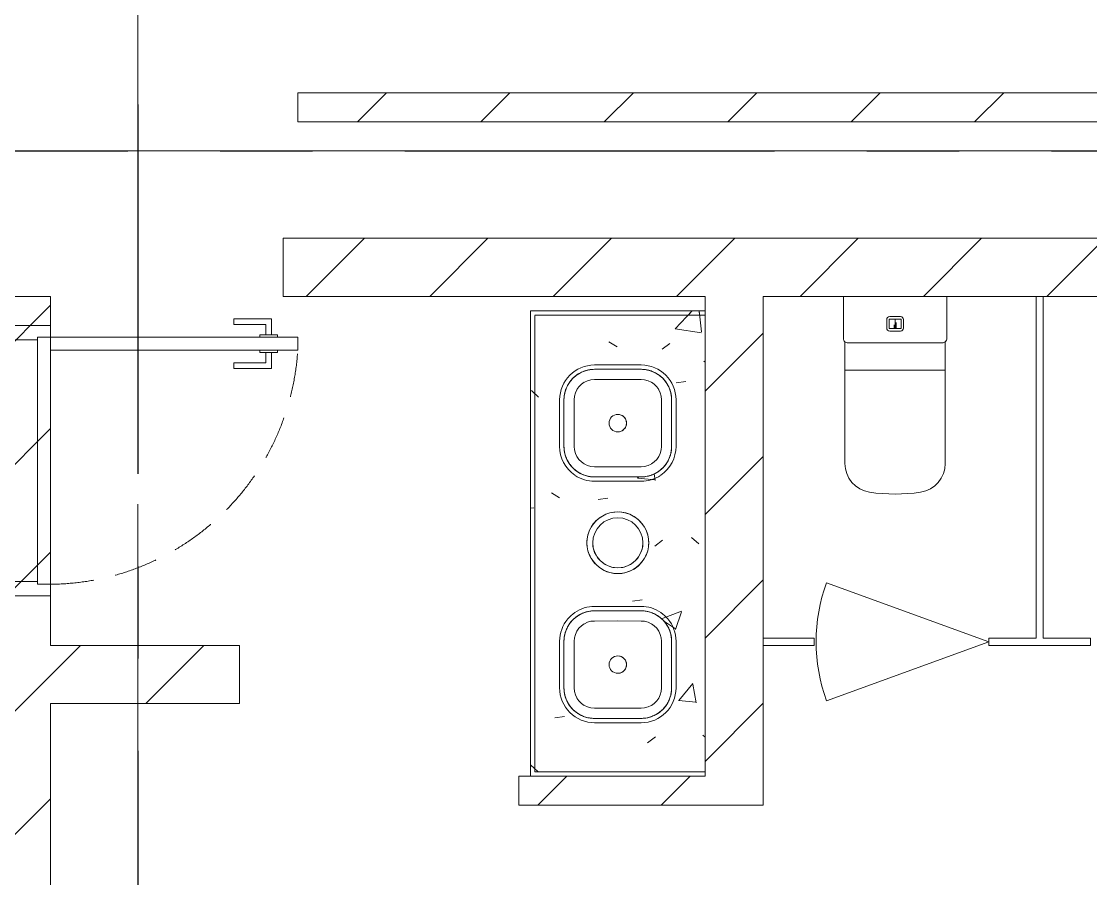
# Model space of a CAD drawing. Header units: millimetres. Extents: x -4000 to 187956, y -58990 to 162485.
# Drawn here: x 160100 to 163775, y 2948 to 5895 of the extents above; entities that cross this region are included whole.
import ezdxf

# ---------------------------------------------------------------- set-up
doc = ezdxf.new("R2010")
doc.units = ezdxf.units.MM
for name, pattern in [('Dash - 1_5mm', [225, 150, -75]), ('Grid Line', [2222.5, 1270, -317.5, 317.5, -317.5]), ('Grid Line 12_5mm', [2150, 1250, -300, 300, -300])]:
    doc.linetypes.add(name, pattern=pattern)
for name, color, linetype, lineweight in [('A-DOOR', 31, 'Continuous', 13), ('A-DOOR-FRAM', 31, 'Continuous', 13), ('A-WALL', 113, 'Continuous', 13), ('A-WALL-PATT', 111, 'Continuous', 13), ('P-SANR-FIXT', 6, 'Continuous', 9), ('S-GRID', 1, 'Continuous', 30)]:
    doc.layers.add(name, color=color, linetype=linetype, lineweight=lineweight)
pattern_1 = [(45, (0, 0), (-212.13203, 212.13203), [])]
pattern_2 = [(140, (4114.05, -162449.9), (63.7558, 728.7365), [76.2, -838.2]), (85, (4114.05, -162449.9), (-764.2276, -140.9716), [60.96, -670.56]), (190.451, (4119.36, -162389.16), (-700.4668, 587.77), [64.76, -712.36]), (136.184, (3910.85, -162449.9), (168.171, 1084.316), [114.3, -1257.3]), (186.636, (3924.9, -162359.5), (-989.71, 949.61), [97.14, -1068.54]), (81.184, (3910.8, -162449.9), (-989.701, 949.6206), [91.44, -1005.84]), (111, (3961.65, -162348.3), (409.0606, 606.4579), [76.2, -838.2]), (56, (3961.65, -162348.3), (-736.753, 247.2083), [60.96, -670.56]), (161.451, (3995.74, -162297.75), (-327.6855, 853.6683), [64.76, -712.36]), (127.5, (4114.05, -162449.89), (-338.2201, 12.3547), [33.528, -628.904, 33.528, -1320.292]), (127.5, (4114.05, -162449.89), (-338.2201, 12.3547), [-695.96, -647.192, 33.528, -639.572]), (97.5, (4114.05, -162449.9), (-400.7221, 267.2789), [33.528, -354.584, 33.528, -870.204]), (97.5, (4114.05, -162449.9), (-400.7221, 267.2789), [-421.64, -613.664, 33.528, -223.012]), (57.5, (4114.05, -162676.45), (22.91534, 542.36333), [33.528, -220.472, 33.528, -1810.512]), (57.5, (4114.05, -162676.45), (22.91534, 542.36333), [-287.528, -758.952, 33.528, -1018.032]), (47.5, (4114.05, -162778.05), (-101.7071, 592.517), [33.528, -296.672, 33.528, -492.76, -746.76]), (47.5, (4114.05, -162778.05), (-101.7071, 592.517), [-856.488, 33.528, -713.232])]

# ---------------------------------------------------------------- blocks, each defined once
blk = doc.blocks.new('MP_DR_Single Swing_Miscellaneous - 2200x850_FR_SOLID CORE-V758-FFS - TANG 1')
at = {"layer": 'A-DOOR', "color": 163, "lineweight": 15}
for p, q in [((425, -100), (380, -100)), ((380, -820), (380, -880)), ((425, -880), (425, -820))]:
    blk.add_line(p, q, dxfattribs=at)
at = {"layer": 'A-DOOR', "color": 174, "lineweight": 15}
for p, q in [((380, -100), (380, -820)), ((425, -820), (425, -100)), ((380, -880), (380, -950)), ((425, -950), (425, -880)), ((380, -950), (425, -950))]:
    blk.add_line(p, q, dxfattribs=at)
at = {"layer": 'A-DOOR', "lineweight": 9}
for p, q in [((337, -730), (317, -730)), ((317, -730), (317, -860)), ((337, -840), (337, -730)), ((488, -730), (468, -730)), ((468, -730), (468, -840)), ((488, -860), (488, -730)), ((372, -840), (337, -840)), ((380, -820), (372, -820)), ((372, -820), (372, -840)), ((372, -840), (372, -860)), ((372, -860), (372, -840)), ((380, -880), (380, -820)), ((425, -820), (425, -880)), ((433, -820), (425, -820)), ((433, -840), (433, -820)), ((433, -860), (433, -840)), ((468, -840), (433, -840)), ((433, -840), (433, -860)), ((317, -860), (372, -860)), ((372, -860), (372, -880)), ((372, -880), (380, -880)), ((425, -880), (433, -880)), ((433, -880), (433, -860)), ((433, -860), (488, -860))]:
    blk.add_line(p, q, dxfattribs=at)
at = {"layer": 'A-DOOR', "linetype": 'Dash - 1_5mm', "lineweight": 9}
blk.add_arc((433.8, -92.8), 858.8, 180.4774, 266.4076, dxfattribs=at)
at = {"layer": 'A-DOOR-FRAM', "color": 91, "lineweight": 15}
for p, q in [((-465, -100), (-465, 100)), ((-465, 100), (465, 100)), ((465, 100), (465, -100)), ((380, -100), (-465, -100)), ((465, -100), (425, -100))]:
    blk.add_line(p, q, dxfattribs=at)
at = {"layer": 'A-DOOR-FRAM', "color": 81, "lineweight": 15}
for p, q in [((-465, 100), (-465, -100)), ((-415, 100), (-465, 100)), ((415, 100), (-415, 100)), ((-415, 100), (-415, -55)), ((-415, 100), (-415, -55)), ((415, -55), (415, 100)), ((415, 100), (465, 100)), ((415, -55), (415, 100)), ((465, 100), (465, -100)), ((-415, -55), (-425, -55)), ((-425, -55), (-425, -100)), ((425, -55), (-425, -55)), ((-425, -55), (-425, -100)), ((-415, -55), (415, -55)), ((425, -55), (415, -55)), ((425, -100), (425, -55)), ((425, -100), (425, -55)), ((-465, -100), (-425, -100)), ((-425, -100), (380, -100)), ((425, -100), (380, -100)), ((465, -100), (425, -100))]:
    blk.add_line(p, q, dxfattribs=at)
at = {"layer": 'A-DOOR-FRAM', "color": 71, "lineweight": 15}
blk.add_line((380, -100), (425, -100), dxfattribs=at)
blk = doc.blocks.new('PLM-ClinicSink3Basin - PLM-ClinicSink3Basin-764690-FFS - TANG 1')
at = {"layer": 'P-SANR-FIXT'}
h = blk.add_hatch(dxfattribs=at)
h.set_pattern_fill('FP_41', color=256, style=0, pattern_type=2)
h.set_pattern_definition(pattern_2)
h.paths.add_polyline_path([(814.2, 0), (799.2, 0), (799.2, -585), (-770.8, -585), (-770.8, 0), (-785.8, 0), (-785.8, -600), (814.2, -600), (814.2, -334.6)])
h = blk.add_hatch(dxfattribs=at)
h.set_pattern_fill('FP_41', color=256, style=0, pattern_type=2)
h.set_pattern_definition(pattern_2)
h.paths.add_polyline_path([(814.2, 0), (-785.8, 0), (-785.8, -600), (814.2, -600), (814.2, -334.6)])
h.paths.add_polyline_path([(615.3, -334.6), (615.3, -380), (611.7, -407.2), (601.3, -432.5), (584.6, -454.2), (562.8, -470.9), (537.5, -481.4), (510.3, -485), (350.3, -485), (323.1, -481.4), (297.8, -470.9), (276.1, -454.2), (259.4, -432.5), (248.9, -407.2), (245.3, -380), (245.3, -220), (248.9, -192.8), (259.4, -167.5), (276.1, -145.8), (297.8, -129.1), (323.1, -118.6), (350.3, -115), (510.3, -115), (537.5, -118.6), (562.8, -129.1), (584.6, -145.8), (601.3, -167.5), (611.7, -192.8), (615.3, -220)])
h.paths.add_polyline_path([(97.6, -300), (94.6, -322.3), (86, -343.1), (72.3, -361), (54.5, -374.7), (33.7, -383.3), (11.4, -386.2), (-11, -383.3), (-31.8, -374.7), (-49.6, -361), (-63.3, -343.1), (-71.9, -322.3), (-74.9, -300), (-71.9, -277.7), (-63.3, -256.9), (-49.6, -239), (-31.8, -225.3), (-11, -216.7), (11.4, -213.8), (33.7, -216.7), (54.5, -225.3), (72.3, -239), (86, -256.9), (94.6, -277.7)])
h.paths.add_polyline_path([(-215, -334.6), (-215, -380), (-218.6, -407.2), (-229.1, -432.5), (-245.8, -454.2), (-267.5, -470.9), (-292.8, -481.4), (-320, -485), (-480, -485), (-507.2, -481.4), (-532.5, -470.9), (-554.2, -454.2), (-570.9, -432.5), (-581.4, -407.2), (-585, -380), (-585, -220), (-581.4, -192.8), (-570.9, -167.5), (-554.2, -145.8), (-532.5, -129.1), (-507.2, -118.6), (-480, -115), (-320, -115), (-292.8, -118.6), (-267.5, -129.1), (-245.8, -145.8), (-229.1, -167.5), (-218.6, -192.8), (-215, -220)])
for p, q in [((-785.8, -600), (-785.8, 0)), ((-785.8, 0), (-770.8, 0)), ((-770.8, 0), (-785.8, 0)), ((-785.8, 0), (-785.8, -600)), ((814.2, 0), (-785.8, 0)), ((-785.8, 0), (-785.8, -600)), ((-785.8, -600), (-785.8, 0)), ((-785.8, 0), (814.2, 0)), ((-770.8, -3.6), (-770.8, 0)), ((-770.8, 0), (-770.8, -3.6)), ((799.2, 0), (814.2, 0)), ((814.2, 0), (799.2, 0)), ((799.2, 0), (799.2, -3.6)), ((799.2, -3.6), (799.2, 0)), ((814.2, -600), (814.2, 0)), ((814.2, -600), (814.2, 0)), ((814.2, -600), (814.2, 0)), ((814.2, 0), (814.2, -600)), ((-770.8, -5.6), (-770.8, -3.7)), ((-770.8, -3.7), (-770.8, -5.6)), ((-770.8, -585), (-770.8, -6.4)), ((-770.8, -6.4), (-770.8, -585)), ((799.2, -3.7), (799.2, -5.7)), ((799.2, -5.7), (799.2, -3.7)), ((799.2, -6.4), (799.2, -585)), ((799.2, -585), (799.2, -6.4)), ((-480, -100), (-320, -100)), ((350.3, -100), (510.3, -100)), ((-320, -115), (-480, -115)), ((-480, -115), (-320, -115)), ((-320, -115), (-480, -115)), ((-293.9, -118.3), (-298, -117.3)), ((510.3, -115), (350.3, -115)), ((350.3, -115), (510.3, -115)), ((510.3, -115), (350.3, -115)), ((-600, -380), (-600, -220)), ((-585, -220), (-585, -380)), ((-585, -380), (-585, -220)), ((-585, -220), (-585, -380)), ((-215, -380), (-215, -220)), ((-215, -220), (-215, -380)), ((-215, -380), (-215, -220)), ((-200, -220), (-200, -380)), ((230.3, -380), (230.3, -220)), ((245.3, -220), (245.3, -380)), ((245.3, -380), (245.3, -220)), ((245.3, -220), (245.3, -380)), ((615.3, -380), (615.3, -220)), ((615.3, -220), (615.3, -380)), ((615.3, -380), (615.3, -220)), ((630.3, -220), (630.3, -380)), ((-480, -485), (-320, -485)), ((-320, -485), (-480, -485)), ((-480, -485), (-320, -485)), ((-320, -500), (-480, -500)), ((350.3, -485), (510.3, -485)), ((510.3, -485), (350.3, -485)), ((350.3, -485), (510.3, -485)), ((510.3, -500), (350.3, -500)), ((-726, -585), (-769.9, -585)), ((-769.9, -585), (-726, -585)), ((798.5, -585), (-725, -585)), ((-725, -585), (798.5, -585)), ((814.2, -600), (-785.8, -600)), ((-785.8, -600), (814.2, -600)), ((-785.8, -600), (814.2, -600)), ((814.2, -600), (-785.8, -600))]:
    blk.add_line(p, q, dxfattribs=at)
at = {"layer": 'P-SANR-FIXT', "flags": 128}
for points in [[(-555.3, -146.8), (-558.2, -149.9), (-560.9, -153.1), (-563.5, -156.4), (-566, -159.8), (-568.4, -163.3), (-570.6, -166.8)], [(-542.7, -135.8), (-546, -138.4), (-549.2, -141.1), (-552.3, -143.9), (-554.2, -145.8)], [(-532.5, -129.1), (-535.8, -131), (-539.3, -133.3), (-541.7, -135.1)], [(-513, -120.3), (-517, -121.7), (-520.9, -123.3), (-524.7, -125), (-528.5, -126.9), (-532.2, -128.9)], [(-480, -115), (-484.2, -115.1), (-488.4, -115.3), (-492.6, -115.8), (-496.7, -116.3), (-500.9, -117.1), (-505, -118), (-509, -119.1), (-512.4, -120.2)], [(-298.1, -117.3), (-302.2, -116.5), (-306.3, -115.9), (-310.5, -115.4), (-314.7, -115.1), (-318.9, -115), (-320, -115)], [(-267.5, -129.1), (-270.5, -127.4), (-274.3, -125.5), (-278.1, -123.7), (-282, -122.1), (-285.9, -120.7), (-289.9, -119.4), (-292.8, -118.6)], [(-246.8, -144.7), (-249.9, -141.8), (-253.1, -139.1), (-256.4, -136.5), (-259.8, -134), (-263.3, -131.6), (-266.8, -129.4)], [(-235.8, -157.3), (-238.4, -154), (-241.1, -150.8), (-243.9, -147.7), (-245.8, -145.8)], [(275, -146.8), (272.1, -149.9), (269.4, -153.1), (266.8, -156.4), (264.3, -159.8), (262, -163.3), (259.8, -166.8)], [(287.6, -135.8), (284.3, -138.4), (281.1, -141.1), (278, -143.9), (276.1, -145.8)], [(297.8, -129.1), (294.5, -131), (291, -133.3), (288.6, -135.1)], [(317.3, -120.3), (313.3, -121.7), (309.4, -123.3), (305.6, -125), (301.8, -126.9), (298.2, -128.9)], [(350.3, -115), (346.1, -115.1), (341.9, -115.3), (337.8, -115.8), (333.6, -116.3), (329.5, -117.1), (325.4, -118), (321.3, -119.1), (317.9, -120.2)], [(536.4, -118.3), (532.3, -117.3), (528.2, -116.5), (524, -115.9), (519.8, -115.4), (515.7, -115.1), (511.5, -115), (510.3, -115)], [(562.8, -129.1), (559.8, -127.4), (556.1, -125.5), (552.3, -123.7), (548.4, -122.1), (544.4, -120.7), (540.4, -119.4), (537.5, -118.6)], [(583.5, -144.7), (580.4, -141.8), (577.2, -139.1), (573.9, -136.5), (570.5, -134), (567.1, -131.6), (563.5, -129.4)], [(594.5, -157.3), (592, -154), (589.3, -150.8), (586.4, -147.7), (584.5, -145.8)], [(-570.9, -167.5), (-572.6, -170.5), (-574.5, -174.3), (-576.3, -178.1), (-577.9, -182), (-579.3, -185.9), (-580.6, -189.9), (-581.4, -192.8)], [(-515.3, -159.6), (-525, -166.4), (-533.6, -175), (-540.5, -184.7)], [(-480, -150.3), (-492.2, -151.1), (-504, -154.2), (-514.8, -159.3)], [(-320, -150.3), (-400, -150), (-480, -150.3)], [(-285.1, -159.3), (-296, -154.2), (-307.8, -151.1), (-320, -150.3)], [(-259.6, -184.7), (-266.4, -175), (-275, -166.4), (-284.7, -159.5)], [(-229.1, -167.5), (-231, -164.2), (-233.3, -160.7), (-235.1, -158.3)], [(-220.3, -187), (-221.7, -183), (-223.3, -179.1), (-225, -175.3), (-226.9, -171.5), (-228.9, -167.8)], [(259.4, -167.5), (257.7, -170.5), (255.8, -174.3), (254.1, -178.1), (252.5, -182), (251, -185.9), (249.7, -189.9), (248.9, -192.8)], [(315, -159.6), (305.3, -166.4), (296.7, -175), (289.9, -184.7)], [(350.3, -150.3), (338.1, -151.1), (326.4, -154.2), (315.5, -159.3)], [(510.3, -150.3), (430.3, -150), (350.3, -150.3)], [(545.2, -159.3), (534.3, -154.2), (522.5, -151.1), (510.3, -150.3)], [(570.7, -184.7), (563.9, -175), (555.3, -166.4), (545.6, -159.5)], [(601.2, -167.5), (599.3, -164.2), (597, -160.7), (595.2, -158.3)], [(610, -187), (608.6, -183), (607, -179.1), (605.3, -175.3), (603.5, -171.5), (601.4, -167.8)], [(-581.7, -193.9), (-582.7, -198), (-583.5, -202.2), (-584.1, -206.3), (-584.6, -210.5), (-584.9, -214.7), (-585, -218.9), (-585, -220)], [(-549.7, -220), (-550, -300), (-549.7, -380)], [(-540.7, -185.1), (-545.8, -196), (-548.9, -207.8), (-549.7, -220)], [(-250.3, -220), (-251.1, -207.8), (-254.2, -196), (-259.3, -185.2)], [(-250.3, -380), (-250, -300), (-250.3, -220)], [(-215, -220), (-215.1, -215.8), (-215.3, -211.6), (-215.8, -207.4), (-216.3, -203.3), (-217.1, -199.1), (-218, -195), (-219.1, -191), (-220.2, -187.6)], [(248.6, -193.9), (247.6, -198), (246.9, -202.2), (246.2, -206.3), (245.8, -210.5), (245.5, -214.7), (245.3, -218.9), (245.3, -220)], [(280.6, -220), (280.3, -300), (280.6, -380)], [(289.6, -185.1), (284.6, -196), (281.4, -207.8), (280.6, -220)], [(580, -220), (579.3, -207.8), (576.1, -196), (571.1, -185.2)], [(580, -380), (580.3, -300), (580, -220)], [(615.3, -220), (615.2, -215.8), (615, -211.6), (614.6, -207.4), (614, -203.3), (613.2, -199.1), (612.3, -195), (611.2, -191), (610.2, -187.6)], [(-585, -380), (-584.9, -384.2), (-584.7, -388.4), (-584.2, -392.6), (-583.7, -396.7), (-582.9, -400.9), (-582, -405), (-580.9, -409), (-579.8, -412.4)], [(-549.7, -380), (-548.9, -392.2), (-545.8, -404), (-540.7, -414.8)], [(-259.3, -414.9), (-254.2, -404), (-251.1, -392.2), (-250.3, -380)], [(-218.3, -406.1), (-217.3, -402), (-216.5, -397.8), (-215.9, -393.7), (-215.4, -389.5), (-215.1, -385.3), (-215, -381.1), (-215, -380)], [(245.3, -380), (245.4, -384.2), (245.7, -388.4), (246.1, -392.6), (246.7, -396.7), (247.4, -400.9), (248.3, -405), (249.4, -409), (250.5, -412.4)], [(280.6, -380), (281.4, -392.2), (284.6, -404), (289.6, -414.8)], [(571, -414.9), (576.1, -404), (579.3, -392.2), (580, -380)], [(612, -406.1), (613, -402), (613.8, -397.8), (614.4, -393.7), (614.9, -389.5), (615.2, -385.3), (615.3, -381.1), (615.3, -380)], [(-579.7, -413), (-578.3, -417), (-576.7, -420.9), (-575, -424.7), (-573.1, -428.5), (-571.1, -432.2)], [(-570.9, -432.5), (-569, -435.8), (-566.7, -439.3), (-564.9, -441.7)], [(-540.4, -415.3), (-533.6, -425), (-525, -433.6), (-515.3, -440.5)], [(-514.9, -440.7), (-504, -445.8), (-492.2, -448.9), (-480, -449.7)], [(-320, -449.7), (-307.8, -448.9), (-296, -445.8), (-285.2, -440.7)], [(-284.7, -440.4), (-275, -433.6), (-266.4, -425), (-259.5, -415.3)], [(-244.7, -453.2), (-241.8, -450.1), (-239.1, -446.9), (-236.5, -443.6), (-234, -440.2), (-231.6, -436.7), (-229.4, -433.2)], [(-229.1, -432.5), (-227.4, -429.5), (-225.5, -425.7), (-223.7, -421.9), (-222.1, -418), (-220.7, -414.1), (-219.4, -410.1), (-218.6, -407.2)], [(250.7, -413), (252.1, -417), (253.6, -420.9), (255.3, -424.7), (257.2, -428.5), (259.2, -432.2)], [(259.4, -432.5), (261.4, -435.8), (263.7, -439.3), (265.4, -441.7)], [(289.9, -415.3), (296.7, -425), (305.3, -433.6), (315, -440.5)], [(315.4, -440.7), (326.4, -445.8), (338.1, -448.9), (350.3, -449.7)], [(510.3, -449.7), (522.5, -448.9), (534.3, -445.8), (545.1, -440.7)], [(545.7, -440.4), (555.3, -433.6), (563.9, -425), (570.8, -415.3)], [(585.6, -453.2), (588.5, -450.1), (591.3, -446.9), (593.9, -443.6), (596.3, -440.2), (598.7, -436.7), (600.9, -433.2)], [(601.2, -432.5), (602.9, -429.5), (604.8, -425.7), (606.6, -421.9), (608.2, -418), (609.6, -414.1), (610.9, -410.1), (611.7, -407.2)], [(-564.2, -442.7), (-561.6, -446), (-558.9, -449.2), (-556.1, -452.3), (-554.2, -454.2)], [(-553.2, -455.3), (-550.1, -458.2), (-546.9, -460.9), (-543.6, -463.5), (-540.2, -466), (-536.7, -468.4), (-533.2, -470.6)], [(-532.5, -470.9), (-529.5, -472.6), (-525.7, -474.5), (-521.9, -476.3), (-518, -477.9), (-514.1, -479.3), (-510.1, -480.6), (-507.2, -481.4)], [(-480, -449.7), (-400, -450), (-320, -449.7)], [(-287, -479.7), (-283, -478.3), (-279.1, -476.7), (-275.3, -475), (-271.5, -473.1), (-267.8, -471.1)], [(-267.5, -470.9), (-264.2, -469), (-260.7, -466.7), (-258.3, -464.9)], [(-257.3, -464.2), (-254, -461.6), (-250.8, -458.9), (-247.7, -456.1), (-245.8, -454.2)], [(266.1, -442.7), (268.7, -446), (271.4, -449.2), (274.2, -452.3), (276.1, -454.2)], [(277.2, -455.3), (280.2, -458.2), (283.4, -460.9), (286.7, -463.5), (290.1, -466), (293.6, -468.4), (297.2, -470.6)], [(297.8, -470.9), (300.8, -472.6), (304.6, -474.5), (308.4, -476.3), (312.3, -477.9), (316.2, -479.3), (320.2, -480.6), (323.1, -481.4)], [(350.3, -449.7), (430.3, -450), (510.3, -449.7)], [(543.4, -479.7), (547.3, -478.3), (551.2, -476.7), (555, -475), (558.8, -473.1), (562.5, -471.1)], [(562.8, -470.9), (566.1, -469), (569.6, -466.7), (572, -464.9)], [(573, -464.2), (576.3, -461.6), (579.6, -458.9), (582.7, -456.1), (584.6, -454.2)], [(-506.1, -481.7), (-502, -482.7), (-497.8, -483.5), (-493.7, -484.1), (-489.5, -484.6), (-485.3, -484.9), (-481.1, -485), (-480, -485)], [(-320, -485), (-315.8, -484.9), (-311.6, -484.7), (-307.4, -484.2), (-303.3, -483.7), (-299.1, -482.9), (-295, -482), (-291, -480.9), (-287.6, -479.8)], [(324.3, -481.7), (328.4, -482.7), (332.5, -483.5), (336.6, -484.1), (340.8, -484.6), (345, -484.9), (349.2, -485), (350.3, -485)], [(510.3, -485), (514.5, -484.9), (518.7, -484.7), (522.9, -484.2), (527.1, -483.7), (531.2, -482.9), (535.3, -482), (539.3, -480.9), (542.8, -479.8)]]:
    blk.add_lwpolyline(points, dxfattribs=at)
at = {"layer": 'P-SANR-FIXT'}
for centre, radius, start, end in [((-480, -220), 120, 90, 180), ((-320, -220), 120, 34.5516, 90), ((350.3, -220), 120, 90, 129.8833), ((510.3, -220), 120, 0, 90), ((-480, -220), 105, 90, 180), ((-480, -220), 105, 90, 180), ((-480, -220), 105, 129.6198, 140.3802), ((-480, -220), 105, 123.4073, 129.6198), ((-480, -220), 105, 112.0128, 123.4073), ((-480, -220), 105, 106.6513, 112.0128), ((-480, -220), 105, 90, 106.6513), ((-320, -220), 105, 73.3487, 90), ((-320, -220), 105, 0, 90), ((-320, -220), 105, 0, 90), ((-320, -220), 105, 67.9872, 73.3487), ((-320, -220), 105, 56.5927, 67.9872), ((-320, -220), 105, 50.3802, 56.5927), ((-320, -220), 105, 39.6198, 50.3802), ((350.3, -220), 105, 90, 180), ((350.3, -220), 105, 90, 180), ((350.3, -220), 120, 130.1694, 145.3343), ((350.3, -220), 105, 129.6198, 140.3802), ((350.3, -220), 105, 123.4073, 129.6198), ((350.3, -220), 105, 112.0128, 123.4073), ((350.3, -220), 105, 106.6513, 112.0128), ((350.3, -220), 105, 90, 106.6513), ((510.3, -220), 105, 73.3487, 90), ((510.3, -220), 105, 0, 90), ((510.3, -220), 105, 0, 90), ((510.3, -220), 105, 67.9872, 73.3487), ((510.3, -220), 105, 56.5927, 67.9872), ((510.3, -220), 105, 50.3802, 56.5927), ((510.3, -220), 105, 39.6198, 50.3802), ((-480, -220), 105, 157.9872, 163.3487), ((-480, -220), 105, 146.5927, 157.9872), ((-480, -220), 105, 140.3802, 146.5927), ((-320, -220), 105, 33.4073, 39.6198), ((-320, -220), 105, 22.0128, 33.4073), ((-320, -220), 105, 16.6513, 22.0128), ((-320, -220), 120, 0, 33.9718), ((350.3, -220), 120, 145.8795, 180), ((350.3, -220), 105, 157.9872, 163.3487), ((350.3, -220), 105, 146.5927, 157.9872), ((350.3, -220), 105, 140.3802, 146.5927), ((510.3, -220), 105, 33.4073, 39.6198), ((510.3, -220), 105, 22.0128, 33.4073), ((510.3, -220), 105, 16.6513, 22.0128), ((-480, -220), 105, 163.3487, 180), ((-320, -220), 105, 360, 16.6513), ((11.4, -300), 86.2, 90, 270), ((11.4, -300), 86.2, 90, 270), ((11.4, -300), 86.2, 270, 90), ((11.4, -300), 86.2, 270, 90), ((350.3, -220), 105, 163.3487, 180), ((510.3, -220), 105, 360, 16.6513), ((-400, -300), 30, 0, 180), ((-400, -300), 30, 360, 180), ((430.3, -300), 30, 0, 180), ((430.3, -300), 30, 360, 180), ((-400, -300), 30, 180, 360), ((-400, -300), 30, 180, 360), ((430.3, -300), 30, 180, 360), ((430.3, -300), 30, 180, 360), ((-480, -380), 120, 180, 270), ((-480, -380), 105, 180, 196.6513), ((-480, -380), 105, 180, 270), ((-480, -380), 105, 180, 270), ((-320, -380), 105, 270, 0), ((-320, -380), 105, 270, 0), ((-320, -380), 120, 326.0282, 0), ((-320, -380), 105, 343.3487, 360), ((350.3, -380), 120, 180, 214.1205), ((350.3, -380), 105, 180, 196.6513), ((350.3, -380), 105, 180, 270), ((350.3, -380), 105, 180, 270), ((510.3, -380), 120, 270, 0), ((510.3, -380), 105, 270, 0), ((510.3, -380), 105, 270, 0), ((510.3, -380), 105, 343.3487, 360), ((-480, -380), 105, 196.6513, 202.0128), ((-480, -380), 105, 202.0128, 213.4073), ((-480, -380), 105, 213.4073, 219.6198), ((-320, -380), 105, 320.3802, 326.5927), ((-320, -380), 105, 326.5927, 337.9872), ((-320, -380), 105, 337.9872, 343.3487), ((350.3, -380), 105, 196.6513, 202.0128), ((350.3, -380), 105, 202.0128, 213.4073), ((350.3, -380), 105, 213.4073, 219.6198), ((510.3, -380), 105, 320.3802, 326.5927), ((510.3, -380), 105, 326.5927, 337.9872), ((510.3, -380), 105, 337.9872, 343.3487), ((-480, -380), 105, 219.6198, 230.3802), ((-480, -380), 105, 230.3802, 236.5927), ((-480, -380), 105, 236.5927, 247.9872), ((-480, -380), 105, 247.9872, 253.3487), ((-320, -380), 120, 270, 325.4484), ((-320, -380), 105, 286.6513, 292.0128), ((-320, -380), 105, 292.0128, 303.4073), ((-320, -380), 105, 303.4073, 309.6198), ((-320, -380), 105, 309.6198, 320.3802), ((350.3, -380), 120, 214.6657, 229.8306), ((350.3, -380), 105, 219.6198, 230.3802), ((350.3, -380), 120, 230.1167, 270), ((350.3, -380), 105, 230.3802, 236.5927), ((350.3, -380), 105, 236.5927, 247.9872), ((350.3, -380), 105, 247.9872, 253.3487), ((510.3, -380), 105, 286.6513, 292.0128), ((510.3, -380), 105, 292.0128, 303.4073), ((510.3, -380), 105, 303.4073, 309.6198), ((510.3, -380), 105, 309.6198, 320.3802), ((-480, -380), 105, 253.3487, 270), ((-320, -380), 105, 270, 286.6513), ((350.3, -380), 105, 253.3487, 270), ((510.3, -380), 105, 270, 286.6513)]:
    blk.add_arc(centre, radius, start, end, dxfattribs=at)
at = {"layer": 'P-SANR-FIXT', "color": 254}
for start, end in [(120, 195), (105, 119.5088), (90, 105), (60.2555, 90), (345, 60), (195, 225), (300, 345), (225, 240), (240.4912, 270), (270, 299.7445)]:
    blk.add_arc((11.4, -300), 106.2, start, end, dxfattribs=at)
at = {"layer": 'P-SANR-FIXT', "color": 253}
for radius, start, end in [(106.2, 120, 240), (106.2, 120, 180), (86.2, 0, 180), (106.2, 90, 119.5088), (106.2, 60.2555, 119.5088), (106.2, 60.2555, 90), (106.2, 300, 60), (106.2, 0, 60), (106.2, 180, 240), (86.2, 180, 360), (106.2, 300, 360), (106.2, 240.4912, 299.7445), (106.2, 240.4912, 270), (106.2, 270, 299.7445)]:
    blk.add_arc((11.4, -300), radius, start, end, dxfattribs=at)
at = {"layer": 'P-SANR-FIXT', "color": 252}
for radius, start, end in [(106.2, 120, 180), (86.2, 0, 180), (106.2, 60.2555, 119.5088), (106.2, 360, 60), (106.2, 180, 240), (86.2, 180, 0), (106.2, 300, 360), (106.2, 240.4912, 299.7445)]:
    blk.add_arc((11.4, -300), radius, start, end, dxfattribs=at)
blk = doc.blocks.new('Toilet_Suite_Caroma_CubeWallFacedSuite - Caroma - Cube Wall Faced Toilet Suite-501562-FFS - TANG 1')
at = {"layer": 'P-SANR-FIXT', "lineweight": 15}
for p, q in [((177.5, 0), (-177.5, 0)), ((-177.5, 0), (-177.5, -145)), ((177.5, -145), (177.5, 0)), ((18.5, -69.4), (-18.5, -69.4)), ((-29, -79.9), (-29, -108.9)), ((-20.5, -79.9), (-20.5, -108.9)), ((18.5, -77.9), (-18.5, -77.9)), ((-3.5, -109.9), (-3.5, -97.9)), ((0, -110.9), (0, -77.9)), ((3.5, -109.9), (3.5, -89.9)), ((20.5, -108.9), (20.5, -79.9)), ((29, -108.9), (29, -79.9)), ((-18.5, -110.9), (18.5, -110.9)), ((-18.5, -119.4), (18.5, -119.4)), ((-172.5, -156.2), (-172.5, -574.4)), ((-162.5, -160), (162.5, -160)), ((172.5, -574.4), (172.5, -156.2)), ((172.5, -254), (-172.5, -254))]:
    blk.add_line(p, q, dxfattribs=at)
at = {"layer": 'P-SANR-FIXT', "color": 250}
blk.add_line((-162.5, -160), (162.5, -160), dxfattribs=at)
at = {"layer": 'P-SANR-FIXT', "lineweight": 15}
for centre, radius, start, end in [((-18.5, -79.9), 10.5, 90, 180), ((18.5, -79.9), 10.5, 360, 90), ((-18.5, -108.9), 10.5, 180, 270), ((-18.5, -79.9), 2, 90, 180), ((-18.5, -108.9), 2, 180, 270), ((18.5, -79.9), 2, 360, 90), ((18.5, -108.9), 10.5, 270, 0), ((18.5, -108.9), 2, 270, 0), ((-162.5, -145), 15, 180, 228.1897), ((162.5, -145), 15, 311.8103, 360), ((-162.5, -145), 15, 228.1897, 270), ((162.5, -145), 15, 270, 311.8103), ((-72.5, -574.4), 100, 180, 261.2205), ((72.5, -574.4), 100, 278.7795, 360), ((0, -105), 575, 261.2205, 278.7795)]:
    blk.add_arc(centre, radius, start, end, dxfattribs=at)
blk = doc.blocks.new('cua wc - 600 x 2000mm-535089-FFS - TANG 1')
at = {"layer": 'A-DOOR', "color": 5, "lineweight": 15}
for q in [(-100.3, 203), (-100.3, -203)]:
    blk.add_line((457.5, 0), q, dxfattribs=at)
blk.add_arc((457.5, 0), 593.6, 160, 200, dxfattribs=at)
blk = doc.blocks.new('CMF2_NHAXUONG_A_rvt-1-FFS - TANG 1')
at = {"layer": 'A-WALL-PATT', "lineweight": 9}
h = blk.add_hatch(dxfattribs=at)
h.set_pattern_fill('FP_12', color=250, style=0, pattern_type=2)
h.set_pattern_definition(pattern_1)
h.paths.add_polyline_path([(161050, 5550), (165000, 5550), (165000, 5650), (161050, 5650)])
h = blk.add_hatch(dxfattribs=at)
h.set_pattern_fill('FP_12', color=250, style=0, pattern_type=2)
h.set_pattern_definition(pattern_1)
h.paths.add_polyline_path([(162682.1, 4949.9), (165499.8, 4949.9), (165499.8, 5149.9), (160999.9, 5149.9), (160999.9, 4949.9), (162649.9, 4949.9)])
h = blk.add_hatch(dxfattribs=at)
h.set_pattern_fill('FP_12', color=250, style=0, pattern_type=2)
h.set_pattern_definition(pattern_1)
h.paths.add_polyline_path([(160199.9, 500), (160199.9, 4949.9), (159999.9, 4949.9), (159999.9, 500)])
h = blk.add_hatch(dxfattribs=at)
h.set_pattern_fill('FP_12', color=250, style=0, pattern_type=2)
h.set_pattern_definition(pattern_1)
h.paths.add_polyline_path([(162649.9, 3199.8), (162649.9, 4949.9), (162449.9, 4949.9), (162449.9, 3199.8)])
h = blk.add_hatch(dxfattribs=at)
h.set_pattern_fill('FP_12', color=250, style=0, pattern_type=2)
h.set_pattern_definition(pattern_1)
h.paths.add_polyline_path([(160849.9, 3549.8), (160849.9, 3749.8), (160199.9, 3749.8), (160199.9, 3549.8)])
h = blk.add_hatch(dxfattribs=at)
h.set_pattern_fill('FP_12', color=250, style=0, pattern_type=2)
h.set_pattern_definition(pattern_1)
h.paths.add_polyline_path([(161809.9, 3199.8), (162449.9, 3199.8), (162449.9, 3299.8), (161809.9, 3299.8)])
at = {"layer": 'A-WALL', "color": 50, "lineweight": 15}
for p, q in [((165000, 5650), (161050, 5650)), ((161050, 5650), (161050, 5550)), ((161050, 5550), (165000, 5550)), ((165499.8, 5149.9), (160999.9, 5149.9)), ((160999.9, 5149.9), (160999.9, 4949.9)), ((160199.9, 4949.9), (159999.9, 4949.9)), ((160199.9, 3749.8), (160199.9, 4949.9)), ((160999.9, 4949.9), (162449.9, 4949.9)), ((162449.9, 4949.9), (162449.9, 3299.8)), ((162649.9, 4949.9), (165499.8, 4949.9)), ((162649.9, 3199.8), (162649.9, 4949.9)), ((163587.4, 3774.9), (163587.4, 4949.6)), ((163612.4, 4949.6), (163587.4, 4949.6)), ((163612.4, 4949.6), (163612.4, 3774.9)), ((160849.9, 3749.8), (160199.9, 3749.8)), ((160849.9, 3549.8), (160849.9, 3749.8)), ((162649.9, 3774.9), (162824.9, 3774.9)), ((162824.9, 3749.9), (162649.9, 3749.9)), ((162824.9, 3749.9), (162824.9, 3774.9)), ((163424.9, 3774.9), (163587.4, 3774.9)), ((163424.9, 3774.9), (163424.9, 3749.9)), ((163774.9, 3749.9), (163424.9, 3749.9)), ((163612.4, 3774.9), (163774.9, 3774.9)), ((163774.9, 3749.9), (163774.9, 3774.9)), ((160199.9, 3549.8), (160849.9, 3549.8)), ((160199.9, 1749.9), (160199.9, 3549.8)), ((162449.9, 3299.8), (161809.9, 3299.8)), ((161809.9, 3299.8), (161809.9, 3199.8)), ((161809.9, 3199.8), (162449.9, 3199.8)), ((162449.9, 3199.8), (162649.9, 3199.8))]:
    blk.add_line(p, q, dxfattribs=at)
at = {"layer": 'A-WALL', "color": 35, "lineweight": 15}
for p, q in [((161050, 5550), (161050, 5650)), ((165000, 5650), (161050, 5650)), ((161050, 5550), (165000, 5550)), ((163587.4, 4949.6), (163587.4, 3774.9)), ((163587.4, 4949.6), (163612.4, 4949.6)), ((163612.4, 3774.9), (163612.4, 4949.6)), ((160199.9, 4849.9), (159999.9, 4849.9)), ((160199.9, 3919.9), (160199.9, 4849.9)), ((160199.9, 3919.9), (159999.9, 3919.9)), ((162824.9, 3774.9), (162649.9, 3774.9)), ((162649.9, 3774.9), (162649.9, 3749.9)), ((162649.9, 3749.9), (162824.9, 3749.9)), ((162824.9, 3774.9), (162824.9, 3749.9)), ((163587.4, 3774.9), (163424.9, 3774.9)), ((163424.9, 3749.9), (163424.9, 3774.9)), ((163424.9, 3749.9), (163774.9, 3749.9)), ((163774.9, 3774.9), (163612.4, 3774.9)), ((163774.9, 3774.9), (163774.9, 3749.9))]:
    blk.add_line(p, q, dxfattribs=at)
at = {"layer": 'A-WALL', "color": 53, "lineweight": 15}
blk.add_line((162649.9, 3749.9), (162649.9, 3774.9), dxfattribs=at)
at = {"layer": 'S-GRID', "linetype": 'Grid Line 12_5mm', "lineweight": 9}
for p, q in [((160500, 161185.2), (160500, -16487.4)), ((-824.3, 5450), (183641.1, 5450))]:
    blk.add_line(p, q, dxfattribs=at)
at = {"layer": 'A-DOOR', "color": 250, "lineweight": 9, "rotation": 90}
blk.add_blockref('MP_DR_Single Swing_Miscellaneous - 2200x850_FR_SOLID CORE-V758-FFS - TANG 1', (160099.9, 4384.9), dxfattribs=at)
at = {"layer": 'A-DOOR', "color": 250, "lineweight": 9}
blk.add_blockref('cua wc - 600 x 2000mm-535089-FFS - TANG 1', (162967.4, 3762.4), dxfattribs=at)
at = {"layer": 'P-SANR-FIXT', "color": 250, "lineweight": 9}
blk.add_blockref('Toilet_Suite_Caroma_CubeWallFacedSuite - Caroma - Cube Wall Faced Toilet Suite-501562-FFS - TANG 1', (163103, 4949.9), dxfattribs=at)
at = {"layer": 'P-SANR-FIXT', "color": 250, "lineweight": 9, "rotation": 269.9999999999996}
blk.add_blockref('PLM-ClinicSink3Basin - PLM-ClinicSink3Basin-764690-FFS - TANG 1', (162449.9, 4114), dxfattribs=at)

msp = doc.modelspace()

# ---------------------------------------------------------------- block references
at = {"lineweight": 5}
msp.add_blockref('CMF2_NHAXUONG_A_rvt-1-FFS - TANG 1', (0, 0), dxfattribs=at)

# ---------------------------------------------------------------- next in the draw order: linework, layer by layer
at = {"layer": 'S-GRID', "linetype": 'Grid Line'}
for p, q in [((160500, 161185.2), (160500, -16487.4)), ((-824.3, 5450), (183641.1, 5450))]:
    msp.add_line(p, q, dxfattribs=at)

doc.saveas('drawing.dxf')
